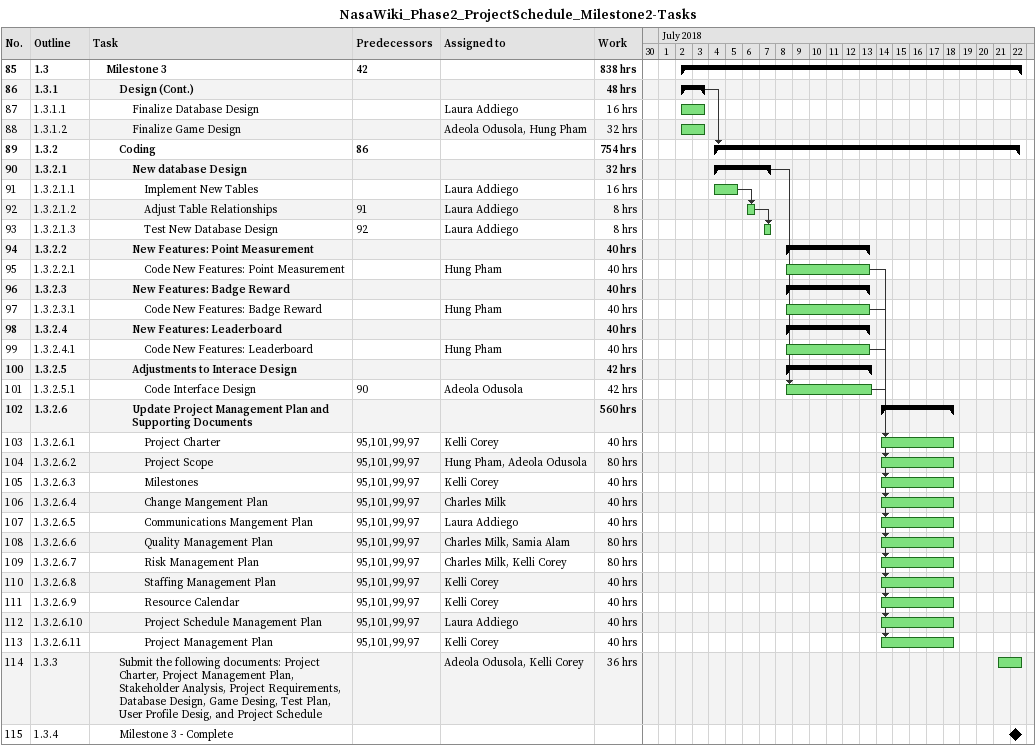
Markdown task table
NasaWiki_Phase2_ProjectSchedule_Milestone2-Tasks

| ID | WBS | Task | Start | Finish | Predecessors | Resources | Work (h) |
|---|---|---|---|---|---|---|---|
| 85 | 1.3 | **Milestone 3** | 2018-07-02 | 2018-07-22 | 42 |  | 838 |
| 86 | 1.3.1 | **Design (Cont.)** | 2018-07-02 | 2018-07-03 |  |  | 48 |
| 87 | 1.3.1.1 | Finalize Database Design | 2018-07-02 | 2018-07-03 |  | Laura Addiego | 16 |
| 88 | 1.3.1.2 | Finalize Game Design | 2018-07-02 | 2018-07-03 |  | Adeola Odusola, Hung Pham | 32 |
| 89 | 1.3.2 | **Coding** | 2018-07-04 | 2018-07-22 | 86 |  | 754 |
| 90 | 1.3.2.1 | **New database Design** | 2018-07-04 | 2018-07-07 |  |  | 32 |
| 91 | 1.3.2.1.1 | Implement New Tables | 2018-07-04 | 2018-07-05 |  | Laura Addiego | 16 |
| 92 | 1.3.2.1.2 | Adjust Table Relationships | 2018-07-06 | 2018-07-06 | 91 | Laura Addiego | 8 |
| 93 | 1.3.2.1.3 | Test New Database Design | 2018-07-07 | 2018-07-07 | 92 | Laura Addiego | 8 |
| 94 | 1.3.2.2 | **New Features: Point Measurement** | 2018-07-08 | 2018-07-13 |  |  | 40 |
| 95 | 1.3.2.2.1 | Code New Features: Point Measurement | 2018-07-08 | 2018-07-13 |  | Hung Pham | 40 |
| 96 | 1.3.2.3 | **New Features: Badge Reward** | 2018-07-08 | 2018-07-13 |  |  | 40 |
| 97 | 1.3.2.3.1 | Code New Features: Badge Reward | 2018-07-08 | 2018-07-13 |  | Hung Pham | 40 |
| 98 | 1.3.2.4 | **New Features: Leaderboard** | 2018-07-08 | 2018-07-13 |  |  | 40 |
| 99 | 1.3.2.4.1 | Code New Features: Leaderboard | 2018-07-08 | 2018-07-13 |  | Hung Pham | 40 |
| 100 | 1.3.2.5 | **Adjustments to Interace Design** | 2018-07-08 | 2018-07-13 |  |  | 42 |
| 101 | 1.3.2.5.1 | Code Interface Design | 2018-07-08 | 2018-07-13 | 90 | Adeola Odusola | 42 |
| 102 | 1.3.2.6 | **Update Project Management Plan and Supporting Documents** | 2018-07-14 | 2018-07-18 |  |  | 560 |
| 103 | 1.3.2.6.1 | Project Charter | 2018-07-14 | 2018-07-18 | 95, 101, 99, 97 | Kelli Corey | 40 |
| 104 | 1.3.2.6.2 | Project Scope | 2018-07-14 | 2018-07-18 | 95, 101, 99, 97 | Hung Pham, Adeola Odusola | 80 |
| 105 | 1.3.2.6.3 | Milestones | 2018-07-14 | 2018-07-18 | 95, 101, 99, 97 | Kelli Corey | 40 |
| 106 | 1.3.2.6.4 | Change Mangement Plan | 2018-07-14 | 2018-07-18 | 95, 101, 99, 97 | Charles Milk | 40 |
| 107 | 1.3.2.6.5 | Communications Mangement Plan | 2018-07-14 | 2018-07-18 | 95, 101, 99, 97 | Laura Addiego | 40 |
| 108 | 1.3.2.6.6 | Quality Management Plan | 2018-07-14 | 2018-07-18 | 95, 101, 99, 97 | Charles Milk, Samia Alam | 80 |
| 109 | 1.3.2.6.7 | Risk Management Plan | 2018-07-14 | 2018-07-18 | 95, 101, 99, 97 | Charles Milk, Kelli Corey | 80 |
| 110 | 1.3.2.6.8 | Staffing Management Plan | 2018-07-14 | 2018-07-18 | 95, 101, 99, 97 | Kelli Corey | 40 |
| 111 | 1.3.2.6.9 | Resource Calendar | 2018-07-14 | 2018-07-18 | 95, 101, 99, 97 | Kelli Corey | 40 |
| 112 | 1.3.2.6.10 | Project Schedule Management Plan | 2018-07-14 | 2018-07-18 | 95, 101, 99, 97 | Laura Addiego | 40 |
| 113 | 1.3.2.6.11 | Project Management Plan | 2018-07-14 | 2018-07-18 | 95, 101, 99, 97 | Kelli Corey | 40 |
| 114 | 1.3.3 | Submit the following documents: Project Charter, Project Management Plan, Stakeholder Analysis, Project Requirements, Database Design, Game Desing, Test Plan, User Profile Desig, and Project Schedule | 2018-07-21 | 2018-07-22 |  | Adeola Odusola, Kelli Corey | 36 |
| 115 | 1.3.4 | Milestone 3 - Complete (milestone) | 2018-07-22 | 2018-07-22 |  |  |  |
